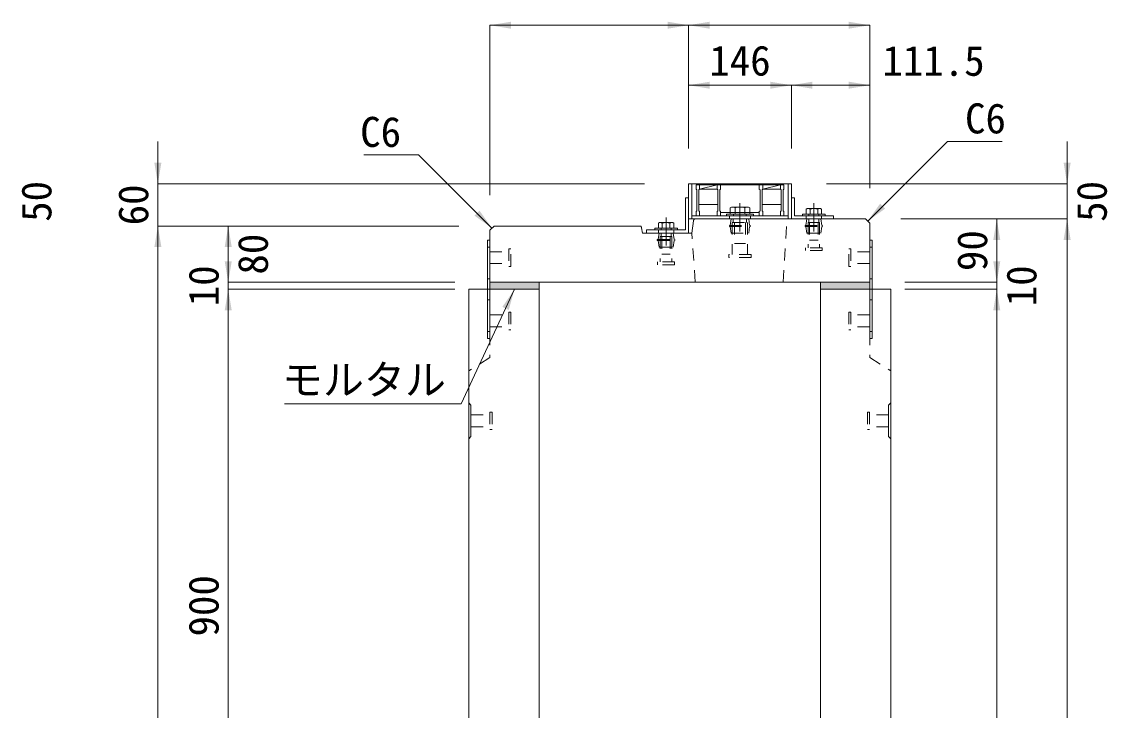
# Model space of a CAD drawing. Units: millimetres at full size. Extents: x -1934 to 78146, y -143454 to -112471.
# Drawn here: x 67137 to 68680, y -135924 to -134945 of the extents above; entities that cross this region are included whole.
import ezdxf
from ezdxf.enums import TextEntityAlignment as Align

# ---------------------------------------------------------------- set-up
doc = ezdxf.new("R2010")
doc.units = ezdxf.units.MM
doc.header["$LTSCALE"] = 23
for name, pattern in [('CHAIN', [18.5, 12, -1.5, 3.5, -1.5]), ('USER2', [1.35, 0.75, -0.6]), ('USER3', [1.35, 0.75, -0.6])]:
    doc.linetypes.add(name, pattern=pattern)
for name, color, linetype, lineweight in [('インサート', 92, 'USER2', 9), ('グレーチング', 7, 'Continuous', 9), ('ジョイント', 7, 'Continuous', 5), ('モルタル', 7, 'Continuous', 13), ('作業エリア', 11, 'Continuous', 13), ('受枠', 3, 'Continuous', 13), ('寸法線', 7, 'Continuous', 13), ('引出線', 4, 'Continuous', 13), ('本体', 2, 'Continuous', 13), ('ｲﾝｻｰﾄ', 3, 'USER3', 5)]:
    doc.layers.add(name, color=color, linetype=linetype, lineweight=lineweight)
doc.layers.add('ハッチング_モルタル', color=30, linetype='Continuous')
doc.styles.add('ＭＳ ゴシック', font='')
doc.styles.get('ＭＳ ゴシック').set_extended_font_data('MS Gothic')

# ---------------------------------------------------------------- blocks, each defined once
blk = doc.blocks.new('filled_arrow')
at = {"color": 0, "linetype": 'Continuous', "lineweight": -2}
blk.add_solid([(7.5, 1.25), (0, 0), (7.5, -1.25)], dxfattribs=at)

msp = doc.modelspace()

# ---------------------------------------------------------------- hatches: boundary and pattern name
at = {"layer": 'ハッチング_モルタル'}
for points in [[(67872.64, -135325.79), (67872.64, -135315.79), (67802.64, -135315.79), (67802.64, -135325.79)], [(68342.64, -135325.79), (68342.64, -135315.79), (68272.64, -135315.79), (68272.64, -135325.79)]]:
    msp.add_hatch(color=256, dxfattribs=at).paths.add_polyline_path(points)

# ---------------------------------------------------------------- linework, layer by layer
at = {"layer": 'インサート', "linetype": 'Continuous'}
for p, q in [((68177.14, -135218.99), (68139.14, -135218.99)), ((68139.14, -135218.99), (68139.14, -135221.29)), ((68177.14, -135218.99), (68177.14, -135221.29)), ((68247.14, -135218.99), (68279.14, -135218.99)), ((68247.14, -135218.99), (68247.14, -135221.29)), ((68279.14, -135218.99), (68279.14, -135221.29)), ((68177.14, -135221.29), (68139.14, -135221.29)), ((68247.14, -135221.29), (68279.14, -135221.29)), ((68037.14, -135238.99), (68069.14, -135238.99)), ((68037.14, -135238.99), (68037.14, -135241.29)), ((68037.14, -135241.29), (68069.14, -135241.29)), ((68069.14, -135238.99), (68069.14, -135241.29))]:
    msp.add_line(p, q, dxfattribs=at)
at = {"layer": 'インサート', "linetype": 'Continuous', "lineweight": 13}
for p, q in [((68146.15, -135208.99), (68144.29, -135209.84)), ((68144.29, -135209.84), (68144.29, -135218.99)), ((68171.99, -135218.99), (68144.29, -135218.99)), ((68170.14, -135208.99), (68146.15, -135208.99)), ((68170.14, -135208.99), (68171.99, -135209.84)), ((68171.99, -135209.84), (68171.99, -135218.99)), ((68253.66, -135210.99), (68252.19, -135211.84)), ((68252.19, -135211.84), (68252.19, -135218.99)), ((68252.19, -135218.99), (68274.09, -135218.99)), ((68253.66, -135210.99), (68272.62, -135210.99)), ((68272.62, -135210.99), (68274.09, -135211.84)), ((68274.09, -135211.84), (68274.09, -135218.99)), ((68043.66, -135230.99), (68042.19, -135231.84)), ((68042.19, -135231.84), (68042.19, -135238.99)), ((68043.66, -135230.99), (68062.62, -135230.99)), ((68062.62, -135230.99), (68064.09, -135231.84)), ((68064.09, -135231.84), (68064.09, -135238.99)), ((68042.19, -135238.99), (68064.09, -135238.99))]:
    msp.add_line(p, q, dxfattribs=at)
at = {"layer": 'インサート'}
for p, q in [((68149.14, -135218.99), (68149.14, -135221.29)), ((68167.14, -135218.99), (68167.14, -135221.29)), ((68256.14, -135218.99), (68256.14, -135221.29)), ((68270.14, -135218.99), (68270.14, -135221.29)), ((68144.39, -135235.04), (68145.64, -135225.79)), ((68145.64, -135225.79), (68170.64, -135225.79)), ((68147.24, -135230.79), (68169.04, -135230.79)), ((68147.24, -135230.79), (68147.24, -135276.29)), ((68148.69, -135225.79), (68148.69, -135230.79)), ((68150.14, -135230.79), (68150.14, -135260.79)), ((68166.14, -135230.79), (68166.14, -135260.79)), ((68167.59, -135225.79), (68167.59, -135230.79)), ((68169.04, -135230.79), (68169.04, -135276.29)), ((68171.89, -135235.04), (68170.64, -135225.79)), ((68251.89, -135235.04), (68253.14, -135225.79)), ((68253.14, -135225.79), (68273.14, -135225.79)), ((68254.89, -135230.79), (68271.39, -135230.79)), ((68254.89, -135230.79), (68254.89, -135266.79)), ((68256.02, -135225.79), (68256.02, -135230.79)), ((68257.14, -135230.79), (68257.14, -135255.79)), ((68269.14, -135230.79), (68269.14, -135255.79)), ((68270.27, -135225.79), (68270.27, -135230.79)), ((68271.39, -135230.79), (68271.39, -135266.79)), ((68274.39, -135235.04), (68273.14, -135225.79)), ((68041.89, -135255.04), (68043.14, -135245.79)), ((68043.14, -135245.79), (68063.14, -135245.79)), ((68046.02, -135245.79), (68046.02, -135250.79)), ((68046.14, -135238.99), (68046.14, -135241.29)), ((68060.14, -135238.99), (68060.14, -135241.29)), ((68060.27, -135245.79), (68060.27, -135250.79)), ((68064.39, -135255.04), (68063.14, -135245.79)), ((68143.14, -135235.04), (68173.14, -135235.04)), ((68143.14, -135235.04), (68143.14, -135236.54)), ((68143.14, -135236.54), (68173.14, -135236.54)), ((68144.39, -135236.54), (68145.64, -135245.79)), ((68145.64, -135245.79), (68170.64, -135245.79)), ((68171.89, -135236.54), (68170.64, -135245.79)), ((68173.14, -135235.04), (68173.14, -135236.54)), ((68250.64, -135235.04), (68275.64, -135235.04)), ((68250.64, -135235.04), (68250.64, -135236.54)), ((68250.64, -135236.54), (68275.64, -135236.54)), ((68251.89, -135236.54), (68253.14, -135245.79)), ((68253.14, -135245.79), (68273.14, -135245.79)), ((68274.39, -135236.54), (68273.14, -135245.79)), ((68275.64, -135235.04), (68275.64, -135236.54)), ((68040.64, -135255.04), (68065.64, -135255.04)), ((68040.64, -135255.04), (68040.64, -135256.54)), ((68040.64, -135256.54), (68065.64, -135256.54)), ((68041.89, -135256.54), (68043.14, -135265.79)), ((68044.89, -135250.79), (68061.39, -135250.79)), ((68044.89, -135250.79), (68044.89, -135286.79)), ((68047.14, -135250.79), (68047.14, -135275.79)), ((68059.14, -135250.79), (68059.14, -135275.79)), ((68061.39, -135250.79), (68061.39, -135286.79)), ((68064.39, -135256.54), (68063.14, -135265.79)), ((68065.64, -135255.04), (68065.64, -135256.54)), ((68150.14, -135260.79), (68166.14, -135260.79)), ((68257.14, -135255.79), (68269.14, -135255.79)), ((67802.64, -135272.29), (67829.64, -135272.29)), ((67802.64, -135272.29), (67802.64, -135289.29)), ((67832.64, -135268.29), (67829.64, -135268.29)), ((67829.64, -135268.29), (67829.64, -135293.29)), ((67832.64, -135293.29), (67832.64, -135268.29)), ((68043.14, -135265.79), (68063.14, -135265.79)), ((68047.14, -135275.79), (68059.14, -135275.79)), ((68142.14, -135280.79), (68142.14, -135276.29)), ((68174.14, -135276.29), (68142.14, -135276.29)), ((68174.14, -135280.79), (68142.14, -135280.79)), ((68174.14, -135276.29), (68174.14, -135280.79)), ((68251.14, -135270.79), (68251.14, -135266.79)), ((68275.14, -135266.79), (68251.14, -135266.79)), ((68275.14, -135270.79), (68251.14, -135270.79)), ((68275.14, -135266.79), (68275.14, -135270.79)), ((68312.64, -135268.29), (68315.64, -135268.29)), ((68312.64, -135293.29), (68312.64, -135268.29)), ((68315.64, -135268.29), (68315.64, -135293.29)), ((68342.64, -135272.29), (68315.64, -135272.29)), ((68342.64, -135272.29), (68342.64, -135289.29)), ((67802.64, -135289.29), (67829.64, -135289.29)), ((67829.64, -135293.29), (67832.64, -135293.29)), ((68041.14, -135290.79), (68041.14, -135286.79)), ((68065.14, -135286.79), (68041.14, -135286.79)), ((68065.14, -135290.79), (68041.14, -135290.79)), ((68065.14, -135286.79), (68065.14, -135290.79)), ((68315.64, -135293.29), (68312.64, -135293.29)), ((68342.64, -135289.29), (68315.64, -135289.29))]:
    msp.add_line(p, q, dxfattribs=at)
at = {"layer": 'インサート', "linetype": 'Continuous', "lineweight": 5}
for p, q in [((68151.22, -135209.84), (68151.22, -135218.99)), ((68165.07, -135209.84), (68165.07, -135218.99)), ((68257.67, -135211.84), (68257.67, -135218.99)), ((68268.62, -135211.84), (68268.62, -135218.99)), ((68047.67, -135231.84), (68047.67, -135238.99)), ((68058.62, -135231.84), (68058.62, -135238.99))]:
    msp.add_line(p, q, dxfattribs=at)
for centre, radius, start, end in [((68147.75, -135216.49), 7.5, 62.50883, 117.49117), ((68158.14, -135237.73), 28.73, 76.05376, 103.94624), ((68168.53, -135216.49), 7.5, 62.50883, 117.49117), ((68254.93, -135215.84), 4.85, 55.61575, 124.38425), ((68263.14, -135229.11), 18.12, 72.41205, 107.58795), ((68271.35, -135215.84), 4.85, 55.61575, 124.38425), ((68044.93, -135235.84), 4.85, 55.61575, 124.38425), ((68053.14, -135249.11), 18.12, 72.41205, 107.58795), ((68061.35, -135235.84), 4.85, 55.61575, 124.38425)]:
    msp.add_arc(centre, radius, start, end, dxfattribs=at)
at = {"layer": 'グレーチング'}
for p, q in [((68095.64, -135177.29), (68095.64, -135183.29)), ((68095.64, -135177.29), (68220.64, -135177.29)), ((68095.64, -135183.29), (68096.64, -135184.29)), ((68096.64, -135184.29), (68096.64, -135214.29)), ((68100.64, -135183.29), (68099.64, -135184.29)), ((68099.64, -135184.29), (68099.64, -135214.29)), ((68100.64, -135177.29), (68100.64, -135183.29)), ((68100.64, -135183.29), (68125.64, -135177.29)), ((68100.64, -135183.29), (68125.64, -135183.29)), ((68125.64, -135177.29), (68125.64, -135183.29)), ((68125.64, -135183.29), (68126.64, -135184.29)), ((68126.64, -135184.29), (68126.64, -135214.29)), ((68130.64, -135183.29), (68129.64, -135184.29)), ((68129.64, -135184.29), (68129.64, -135214.29)), ((68130.64, -135177.29), (68130.64, -135183.29)), ((68185.64, -135177.29), (68185.64, -135183.29)), ((68185.64, -135183.29), (68186.64, -135184.29)), ((68186.64, -135184.29), (68186.64, -135214.29)), ((68190.64, -135183.29), (68189.64, -135184.29)), ((68189.64, -135184.29), (68189.64, -135214.29)), ((68190.64, -135183.29), (68215.64, -135177.29)), ((68190.64, -135177.29), (68190.64, -135183.29)), ((68190.64, -135183.29), (68215.64, -135183.29)), ((68215.64, -135177.29), (68215.64, -135183.29)), ((68215.64, -135183.29), (68216.64, -135184.29)), ((68216.64, -135184.29), (68216.64, -135214.29)), ((68220.64, -135183.29), (68219.64, -135184.29)), ((68219.64, -135184.29), (68219.64, -135214.29)), ((68220.64, -135177.29), (68220.64, -135183.29)), ((68095.64, -135215.29), (68096.64, -135214.29)), ((68095.64, -135221.29), (68095.64, -135215.29)), ((68126.64, -135205.29), (68099.64, -135205.29)), ((68100.64, -135215.29), (68099.64, -135214.29)), ((68100.64, -135221.29), (68100.64, -135215.29)), ((68125.64, -135215.29), (68126.64, -135214.29)), ((68125.64, -135221.29), (68125.64, -135215.29)), ((68130.64, -135215.29), (68129.64, -135214.29)), ((68130.64, -135221.29), (68130.64, -135215.29)), ((68185.64, -135216.79), (68130.64, -135216.79)), ((68185.64, -135215.29), (68186.64, -135214.29)), ((68185.64, -135221.29), (68185.64, -135215.29)), ((68216.64, -135205.29), (68189.64, -135205.29)), ((68190.64, -135215.29), (68189.64, -135214.29)), ((68190.64, -135221.29), (68190.64, -135215.29)), ((68215.64, -135215.29), (68216.64, -135214.29)), ((68215.64, -135221.29), (68215.64, -135215.29)), ((68220.64, -135215.29), (68219.64, -135214.29)), ((68220.64, -135221.29), (68220.64, -135215.29)), ((68095.64, -135221.29), (68100.64, -135221.29)), ((68125.64, -135221.29), (68130.64, -135221.29)), ((68185.64, -135221.29), (68190.64, -135221.29)), ((68215.64, -135221.29), (68220.64, -135221.29))]:
    msp.add_line(p, q, dxfattribs=at)
at = {"layer": 'ジョイント'}
for p, q in [((67799.44, -135255.79), (67802.64, -135255.79)), ((67799.44, -135255.79), (67799.44, -135395.79)), ((67802.64, -135255.79), (67802.64, -135395.79)), ((68342.64, -135255.79), (68345.84, -135255.79)), ((68342.64, -135255.79), (68342.64, -135395.79)), ((68345.84, -135255.79), (68345.84, -135395.79)), ((67799.44, -135395.79), (67802.64, -135395.79)), ((68342.64, -135395.79), (68345.84, -135395.79))]:
    msp.add_line(p, q, dxfattribs=at)
at = {"layer": 'ジョイント', "linetype": 'USER2'}
for p, q in [((67799.44, -135265.79), (67802.64, -135265.79)), ((68342.64, -135265.79), (68345.84, -135265.79)), ((67799.44, -135310.79), (67802.64, -135310.79)), ((68342.64, -135310.79), (68345.84, -135310.79)), ((67799.44, -135340.79), (67802.64, -135340.79)), ((68342.64, -135340.79), (68345.84, -135340.79)), ((67799.44, -135385.79), (67802.64, -135385.79)), ((68342.64, -135385.79), (68345.84, -135385.79))]:
    msp.add_line(p, q, dxfattribs=at)
at = {"layer": 'モルタル'}
for points in [[(67802.64, -135315.79), (67872.64, -135315.79), (67872.64, -135325.79), (67802.64, -135325.79)], [(68342.64, -135315.79), (68272.64, -135315.79), (68272.64, -135325.79), (68342.64, -135325.79)]]:
    msp.add_lwpolyline(points, close=True, dxfattribs=at)
at = {"layer": '作業エリア'}
for p, q in [((68092.64, -135225.79), (68092.26, -135228.35)), ((68095.22, -135225.79), (68092.64, -135225.79)), ((68015.18, -135235.79), (68017.64, -135235.79)), ((68017.64, -135235.79), (68018.12, -135238.2))]:
    msp.add_line(p, q, dxfattribs=at)
at = {"layer": '受枠'}
for p, q in [((68085.14, -135175.79), (68231.14, -135175.79)), ((68085.14, -135175.79), (68085.14, -135225.79)), ((68089.64, -135175.79), (68089.64, -135225.79)), ((68226.64, -135175.79), (68226.64, -135225.79)), ((68231.14, -135175.79), (68231.14, -135225.79)), ((68080.64, -135241.29), (68080.64, -135195.79)), ((68080.64, -135195.79), (68085.14, -135195.79)), ((68085.14, -135195.79), (68085.14, -135245.79)), ((68235.64, -135195.79), (68231.14, -135195.79)), ((68235.64, -135221.29), (68235.64, -135195.79)), ((68085.14, -135225.79), (68231.14, -135225.79)), ((68089.64, -135221.29), (68226.64, -135221.29)), ((68231.14, -135225.79), (68291.14, -135225.79)), ((68291.14, -135221.29), (68235.64, -135221.29)), ((68291.14, -135225.79), (68291.14, -135221.29)), ((68025.14, -135245.79), (68025.14, -135241.29)), ((68025.14, -135241.29), (68080.64, -135241.29)), ((68085.14, -135245.79), (68025.14, -135245.79))]:
    msp.add_line(p, q, dxfattribs=at)
at = {"layer": '受枠', "linetype": 'CHAIN'}
for p, q in [((68158.14, -135203.54), (68158.14, -135243.54)), ((68263.14, -135203.54), (68263.14, -135243.54)), ((68053.14, -135223.54), (68053.14, -135263.54))]:
    msp.add_line(p, q, dxfattribs=at)
at = {"layer": '受枠', "linetype": 'USER2'}
for p, q in [((68143.14, -135221.29), (68143.14, -135225.79)), ((68173.14, -135221.29), (68173.14, -135225.79)), ((68252.14, -135221.29), (68252.14, -135225.79)), ((68274.14, -135221.29), (68274.14, -135225.79)), ((68042.14, -135241.29), (68042.14, -135245.79)), ((68064.14, -135241.29), (68064.14, -135245.79))]:
    msp.add_line(p, q, dxfattribs=at)
at = {"layer": '寸法線'}
for p, q in [((67802.64, -134950.31), (68085.14, -134950.31)), ((67802.64, -135191.79), (67802.64, -134950.31)), ((68085.14, -135125.79), (68085.14, -134950.31)), ((68085.14, -134950.31), (68342.64, -134950.31)), ((68085.14, -135125.79), (68085.14, -134950.31)), ((68342.64, -135181.79), (68342.64, -134950.31)), ((68085.14, -135035.6), (68231.14, -135035.6)), ((68085.14, -135125.79), (68085.14, -135035.6)), ((68231.14, -135125.79), (68231.14, -135035.6)), ((68231.14, -135035.6), (68342.64, -135035.6)), ((68231.14, -135125.79), (68231.14, -135035.6)), ((68342.64, -135181.79), (68342.64, -135035.6)), ((67330.81, -135295.79), (67330.81, -135115.79)), ((68623.13, -135285.79), (68623.13, -135115.79)), ((68022.64, -135175.79), (67330.81, -135175.79)), ((68281.14, -135175.79), (68623.13, -135175.79)), ((68386.64, -135225.79), (68523.13, -135225.79)), ((68386.64, -135225.79), (68623.13, -135225.79)), ((68386.64, -135225.79), (68623.13, -135225.79)), ((68523.13, -135315.79), (68523.13, -135225.79)), ((68623.13, -136775.79), (68623.13, -135225.79)), ((67758.64, -135235.79), (67330.81, -135235.79)), ((67330.81, -135235.79), (67330.81, -136775.79)), ((67758.64, -135235.79), (67330.81, -135235.79)), ((67430.81, -135315.79), (67430.81, -135235.79)), ((67758.64, -135235.79), (67430.81, -135235.79)), ((67430.81, -135255.79), (67430.81, -135385.79)), ((68523.13, -135255.79), (68523.13, -135385.79)), ((67752.64, -135315.79), (67430.81, -135315.79)), ((67752.64, -135315.79), (67430.81, -135315.79)), ((67430.81, -135325.79), (67430.81, -136225.79)), ((67752.64, -135325.79), (67430.81, -135325.79)), ((67722.64, -135325.79), (67430.81, -135325.79)), ((68392.64, -135315.79), (68523.13, -135315.79)), ((68392.64, -135315.79), (68523.13, -135315.79)), ((68392.64, -135325.79), (68523.13, -135325.79)), ((68392.64, -135325.79), (68523.13, -135325.79)), ((68523.13, -136775.79), (68523.13, -135325.79))]:
    msp.add_line(p, q, dxfattribs=at)
at = {"layer": '引出線'}
for points in [[(68339.64, -135228.79), (68453.02, -135115.41), (68531.01, -135115.41)], [(67805.64, -135238.79), (67701.47, -135134.62), (67623.48, -135134.62)], [(67837.64, -135325.79), (67761.7, -135488.65), (67510.78, -135488.65)]]:
    msp.add_lwpolyline(points, dxfattribs=at)
at = {"layer": '本体'}
for p, q in [((68092.26, -135228.35), (68089.64, -135245.79)), ((68095.22, -135225.79), (68336.64, -135225.79)), ((68336.64, -135225.79), (68342.64, -135231.79)), ((68342.64, -135231.79), (68342.64, -135325.79)), ((67802.64, -135241.79), (67808.64, -135235.79)), ((67802.64, -135241.79), (67802.64, -135325.79)), ((67808.64, -135235.79), (68015.18, -135235.79)), ((68018.12, -135238.2), (68019.64, -135245.79)), ((68019.64, -135245.79), (68089.64, -135245.79)), ((67802.64, -135315.79), (68342.64, -135315.79)), ((67802.64, -135325.79), (67872.64, -135325.79)), ((68272.64, -135325.79), (68342.64, -135325.79))]:
    msp.add_line(p, q, dxfattribs=at)
at = {"layer": '本体', "linetype": 'USER2', "lineweight": 15}
for p, q in [((68219.64, -135315.79), (68224.64, -135225.79)), ((68094.64, -135315.79), (68089.64, -135245.79))]:
    msp.add_line(p, q, dxfattribs=at)
at = {"layer": '本体', "lineweight": 20}
for p, q in [((67772.64, -136775.79), (67772.64, -135325.79)), ((67872.64, -135325.79), (67772.64, -135325.79)), ((67872.64, -136131.76), (67872.64, -135325.79)), ((68272.64, -136131.76), (68272.64, -135325.79)), ((68372.64, -135325.79), (68272.64, -135325.79)), ((68372.64, -136775.79), (68372.64, -135325.79))]:
    msp.add_line(p, q, dxfattribs=at)
at = {"layer": '本体', "linetype": 'USER3', "lineweight": 9}
for p, q in [((67802.64, -135325.79), (67802.64, -135422.79)), ((68342.64, -135325.79), (68342.64, -135422.79)), ((67802.64, -135422.79), (67772.64, -135441.79)), ((68342.64, -135422.79), (68372.64, -135441.79))]:
    msp.add_line(p, q, dxfattribs=at)
at = {"layer": '本体', "lineweight": 9}
for p, q in [((67775.84, -135490.29), (67772.64, -135487.09)), ((67775.84, -135490.29), (67775.84, -135535.29)), ((68369.44, -135490.29), (68372.64, -135487.09)), ((68369.44, -135490.29), (68369.44, -135535.29)), ((67775.84, -135535.29), (67772.64, -135538.49)), ((68369.44, -135535.29), (68372.64, -135538.49))]:
    msp.add_line(p, q, dxfattribs=at)
at = {"layer": '本体'}
for centre, start, end in [((68095.22, -135228.79), 90, 171.46923), ((68015.18, -135238.79), 11.30993, 90)]:
    msp.add_arc(centre, 3, start, end, dxfattribs=at)
at = {"layer": 'ｲﾝｻｰﾄ'}
for p, q in [((67802.64, -135362.29), (67829.64, -135362.29)), ((67829.64, -135358.29), (67829.64, -135383.29)), ((67829.64, -135358.29), (67832.64, -135358.29)), ((67832.64, -135358.29), (67832.64, -135383.29)), ((68315.64, -135358.29), (68312.64, -135358.29)), ((68312.64, -135358.29), (68312.64, -135383.29)), ((68315.64, -135358.29), (68315.64, -135383.29)), ((68342.64, -135362.29), (68315.64, -135362.29)), ((67802.64, -135379.29), (67829.64, -135379.29)), ((67829.64, -135383.29), (67832.64, -135383.29)), ((68315.64, -135383.29), (68312.64, -135383.29)), ((68342.64, -135379.29), (68315.64, -135379.29)), ((67775.84, -135504.29), (67802.84, -135504.29)), ((67775.84, -135504.29), (67775.84, -135521.29)), ((67802.84, -135500.29), (67802.84, -135525.29)), ((67802.84, -135500.29), (67805.84, -135500.29)), ((67805.84, -135500.29), (67805.84, -135525.29)), ((68342.44, -135500.29), (68339.44, -135500.29)), ((68339.44, -135500.29), (68339.44, -135525.29)), ((68342.44, -135500.29), (68342.44, -135525.29)), ((68369.44, -135504.29), (68342.44, -135504.29)), ((68369.44, -135504.29), (68369.44, -135521.29)), ((67775.84, -135521.29), (67802.84, -135521.29)), ((67802.84, -135525.29), (67805.84, -135525.29)), ((68342.44, -135525.29), (68339.44, -135525.29)), ((68369.44, -135521.29), (68342.44, -135521.29))]:
    msp.add_line(p, q, dxfattribs=at)

# ---------------------------------------------------------------- block references
at = {"layer": '寸法線', "xscale": 4, "yscale": 4}
for p in [(67802.64, -134950.31), (68085.14, -134950.31), (68085.14, -135035.6), (68231.14, -135035.6)]:
    msp.add_blockref('filled_arrow', p, dxfattribs=at)
for p, rotation in [((68085.14, -134950.31), 180), ((68342.64, -134950.31), 180), ((68231.14, -135035.6), 180), ((68342.64, -135035.6), 180), ((67330.81, -135175.79), 90), ((68623.13, -135175.79), 90), ((68523.13, -135225.79), 270), ((68623.13, -135225.79), 270), ((68623.13, -135225.79), 270), ((67330.81, -135235.79), 270), ((67330.81, -135235.79), 270), ((67430.81, -135235.79), 270), ((67430.81, -135315.79), 90), ((67430.81, -135315.79), 90), ((68523.13, -135315.79), 90), ((68523.13, -135315.79), 90), ((67430.81, -135325.79), 270), ((67430.81, -135325.79), 270), ((68523.13, -135325.79), 270), ((68523.13, -135325.79), 270)]:
    msp.add_blockref('filled_arrow', p, dxfattribs=dict(at, rotation=rotation))
at = {"layer": '引出線', "xscale": 4, "yscale": 4}
for p, rotation in [((67805.64, -135238.79), 135), ((68339.64, -135228.79), 45), ((67837.64, -135325.79), 245)]:
    msp.add_blockref('filled_arrow', p, dxfattribs=dict(at, rotation=rotation))

# ---------------------------------------------------------------- texts
at = {"layer": '寸法線', "style": 'ＭＳ ゴシック'}
for s, p in [('146', (68158.14, -135000.6)), ('111.5', (68433.22, -135000.88))]:
    msp.add_text(s, height=42.72, dxfattribs=at).set_placement(p, align=Align.MIDDLE_CENTER)
for s, p in [('50', (67158.13, -135200.79)), ('60', (67295.81, -135205.79)), ('50', (68658.13, -135200.79)), ('80', (67465.81, -135275.79)), ('90', (68488.13, -135270.79)), ('10', (67395.81, -135320.79)), ('10', (68558.13, -135320.79)), ('900', (67395.81, -135775.79))]:
    msp.add_text(s, height=42.72, rotation=90, dxfattribs=at).set_placement(p, align=Align.MIDDLE_CENTER)
at = {"layer": '引出線', "style": 'ＭＳ ゴシック'}
msp.add_text('C6', height=42.72, dxfattribs=at).set_placement((68478.02, -135061.41), align=Align.TOP_LEFT)
msp.add_text('C6', height=42.72, dxfattribs=at).set_placement((67676.47, -135080.62), align=Align.TOP_RIGHT)
msp.add_text('モルタル', height=42.72, dxfattribs=at).set_placement((67623.74, -135433.05), align=Align.TOP_CENTER)

doc.saveas('drawing.dxf')
